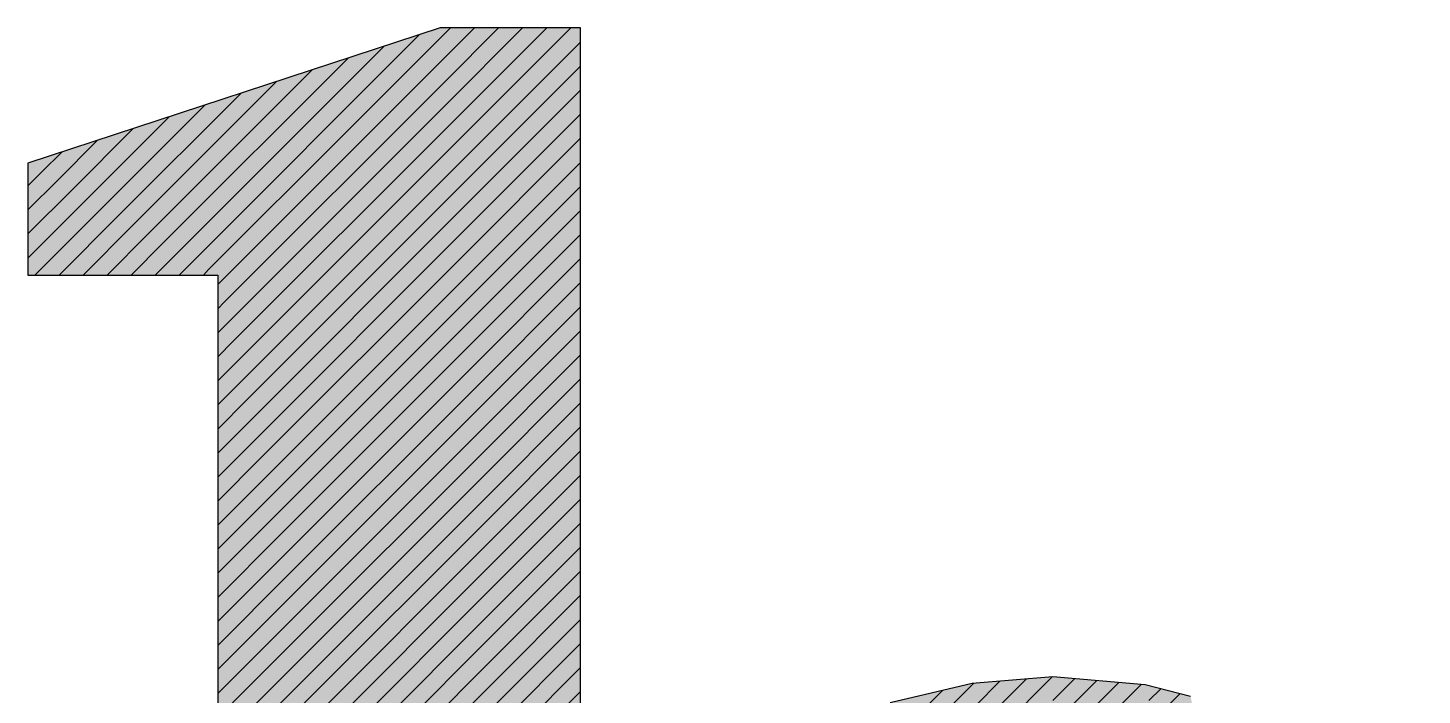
# Model space of a CAD drawing. Extents: x -15895 to 12929, y -2522 to 15173.
# Drawn here: x -8913.91 to -8893.42, y 11101.75 to 11111.56 of the extents above; entities that cross this region are included whole.
import ezdxf

# ---------------------------------------------------------------- set-up
doc = ezdxf.new("R2010")
doc.units = 0
doc.layers.add('MTH-CARIMBO-TXT1', color=1, linetype='Continuous')

msp = doc.modelspace()

# ---------------------------------------------------------------- linework, layer by layer
at = {"layer": 'MTH-CARIMBO-TXT1', "linetype": 'Continuous'}
for p, q in [((-8907.841, 11111.42), (-8907.701, 11111.56)), ((-8907.816, 11111.092), (-8907.348, 11111.56)), ((-8907.79, 11110.764), (-8906.994, 11111.56)), ((-8907.765, 11110.436), (-8906.641, 11111.56)), ((-8907.739, 11110.108), (-8906.287, 11111.56)), ((-8907.713, 11109.78), (-8905.933, 11111.56)), ((-8911.7, 11108.269), (-8908.68, 11111.289)), ((-8911.477, 11108.138), (-8908.154, 11111.461)), ((-8909.213, 11110.049), (-8907.841, 11111.42)), ((-8907.688, 11109.452), (-8905.788, 11111.352)), ((-8911.922, 11108.4), (-8909.206, 11111.116)), ((-8911.094, 11107.814), (-8907.816, 11111.092)), ((-8912.144, 11108.531), (-8909.732, 11110.944)), ((-8907.662, 11109.124), (-8905.788, 11110.999)), ((-8912.367, 11108.662), (-8910.258, 11110.771)), ((-8911.027, 11107.527), (-8907.79, 11110.764)), ((-8912.589, 11108.793), (-8910.784, 11110.598)), ((-8907.637, 11108.796), (-8905.788, 11110.645)), ((-8913.034, 11109.055), (-8911.837, 11110.253)), ((-8912.812, 11108.924), (-8911.311, 11110.426)), ((-8910.96, 11107.24), (-8907.765, 11110.436)), ((-8907.611, 11108.468), (-8905.788, 11110.292)), ((-8913.257, 11109.186), (-8912.363, 11110.08)), ((-8911.255, 11108.007), (-8909.213, 11110.049)), ((-8910.893, 11106.954), (-8907.739, 11110.108)), ((-8913.479, 11109.317), (-8912.889, 11109.908)), ((-8907.585, 11108.14), (-8905.788, 11109.938)), ((-8913.702, 11109.449), (-8913.415, 11109.735)), ((-8910.826, 11106.667), (-8907.713, 11109.78)), ((-8913.912, 11109.239), (-8913.702, 11109.449)), ((-8910.759, 11106.381), (-8907.688, 11109.452)), ((-8907.56, 11107.812), (-8905.788, 11109.584)), ((-8913.912, 11108.885), (-8913.479, 11109.317)), ((-8907.534, 11107.485), (-8905.788, 11109.231)), ((-8913.912, 11108.531), (-8913.257, 11109.186)), ((-8913.912, 11108.178), (-8913.034, 11109.055)), ((-8910.692, 11106.094), (-8907.662, 11109.124)), ((-8913.808, 11107.928), (-8912.812, 11108.924)), ((-8907.509, 11107.157), (-8905.788, 11108.877)), ((-8913.454, 11107.928), (-8912.589, 11108.793)), ((-8913.101, 11107.928), (-8912.367, 11108.662)), ((-8910.626, 11105.807), (-8907.637, 11108.796)), ((-8912.747, 11107.928), (-8912.144, 11108.531)), ((-8912.394, 11107.928), (-8911.922, 11108.4)), ((-8910.559, 11105.521), (-8907.611, 11108.468)), ((-8907.483, 11106.829), (-8905.788, 11108.524)), ((-8912.04, 11107.928), (-8911.7, 11108.269)), ((-8911.687, 11107.928), (-8911.477, 11108.138)), ((-8911.333, 11107.928), (-8911.255, 11108.007)), ((-8910.492, 11105.234), (-8907.585, 11108.14)), ((-8907.457, 11106.501), (-8905.788, 11108.17)), ((-8911.121, 11107.787), (-8911.094, 11107.814)), ((-8910.425, 11104.948), (-8907.56, 11107.812)), ((-8907.432, 11106.173), (-8905.788, 11107.817)), ((-8911.121, 11107.433), (-8911.027, 11107.527)), ((-8910.358, 11104.661), (-8907.534, 11107.485)), ((-8907.406, 11105.845), (-8905.788, 11107.463)), ((-8911.121, 11107.08), (-8910.96, 11107.24)), ((-8910.291, 11104.375), (-8907.509, 11107.157)), ((-8907.381, 11105.517), (-8905.788, 11107.11)), ((-8911.121, 11106.726), (-8910.893, 11106.954)), ((-8910.224, 11104.088), (-8907.483, 11106.829)), ((-8911.121, 11106.373), (-8910.826, 11106.667)), ((-8907.355, 11105.189), (-8905.788, 11106.756)), ((-8911.121, 11106.019), (-8910.759, 11106.381)), ((-8910.157, 11103.801), (-8907.457, 11106.501)), ((-8907.33, 11104.861), (-8905.788, 11106.403)), ((-8910.09, 11103.515), (-8907.432, 11106.173)), ((-8911.121, 11105.665), (-8910.692, 11106.094)), ((-8907.304, 11104.533), (-8905.788, 11106.049)), ((-8911.121, 11105.312), (-8910.626, 11105.807)), ((-8910.023, 11103.228), (-8907.406, 11105.845)), ((-8907.278, 11104.205), (-8905.788, 11105.695)), ((-8911.121, 11104.958), (-8910.559, 11105.521)), ((-8909.956, 11102.942), (-8907.381, 11105.517)), ((-8907.253, 11103.877), (-8905.788, 11105.342)), ((-8911.121, 11104.605), (-8910.492, 11105.234)), ((-8909.889, 11102.655), (-8907.355, 11105.189)), ((-8911.121, 11104.251), (-8910.425, 11104.948)), ((-8907.227, 11103.549), (-8905.788, 11104.988)), ((-8909.822, 11102.368), (-8907.33, 11104.861)), ((-8911.121, 11103.898), (-8910.358, 11104.661)), ((-8909.755, 11102.082), (-8907.304, 11104.533)), ((-8907.202, 11103.221), (-8905.788, 11104.635)), ((-8911.121, 11103.544), (-8910.291, 11104.375)), ((-8909.688, 11101.795), (-8907.278, 11104.205)), ((-8907.176, 11102.893), (-8905.788, 11104.281)), ((-8911.121, 11103.191), (-8910.224, 11104.088)), ((-8907.15, 11102.565), (-8905.788, 11103.928)), ((-8911.121, 11102.837), (-8910.157, 11103.801)), ((-8909.621, 11101.509), (-8907.253, 11103.877)), ((-8911.121, 11102.484), (-8910.09, 11103.515)), ((-8909.554, 11101.222), (-8907.227, 11103.549)), ((-8907.125, 11102.237), (-8905.788, 11103.574)), ((-8911.121, 11102.13), (-8910.023, 11103.228)), ((-8909.487, 11100.936), (-8907.202, 11103.221)), ((-8907.099, 11101.909), (-8905.788, 11103.221)), ((-8911.121, 11101.776), (-8909.956, 11102.942)), ((-8909.42, 11100.649), (-8907.176, 11102.893)), ((-8907.074, 11101.581), (-8905.788, 11102.867)), ((-8911.121, 11101.423), (-8909.889, 11102.655)), ((-8909.353, 11100.362), (-8907.15, 11102.565)), ((-8907.048, 11101.253), (-8905.788, 11102.513)), ((-8911.121, 11101.069), (-8909.822, 11102.368)), ((-8911.121, 11100.716), (-8909.755, 11102.082)), ((-8909.286, 11100.076), (-8907.125, 11102.237)), ((-8907.022, 11100.925), (-8905.788, 11102.16)), ((-8909.219, 11099.789), (-8907.099, 11101.909)), ((-8901.047, 11100.89), (-8900.036, 11101.902)), ((-8900.031, 11101.906), (-8900.009, 11101.928)), ((-8899.986, 11101.597), (-8899.625, 11101.959)), ((-8899.942, 11101.289), (-8899.24, 11101.99)), ((-8899.897, 11100.98), (-8898.856, 11102.021)), ((-8898.848, 11101.675), (-8898.529, 11101.995)), ((-8898.847, 11101.323), (-8898.203, 11101.967)), ((-8898.846, 11100.97), (-8897.877, 11101.939)), ((-8898.845, 11100.618), (-8897.551, 11101.912)), ((-8897.435, 11101.674), (-8897.261, 11101.848)), ((-8911.121, 11100.362), (-8909.688, 11101.795)), ((-8906.997, 11100.597), (-8905.788, 11101.806)), ((-8901.119, 11101.172), (-8900.468, 11101.823)), ((-8897.366, 11101.389), (-8896.98, 11101.775))]:
    msp.add_line(p, q, dxfattribs=at)
for points in [[(-8905.788, 11111.56), (-8907.852, 11111.56), (-8913.912, 11109.572), (-8913.912, 11107.928), (-8911.121, 11107.928), (-8911.121, 11085.104)], [(-8905.788, 11099.575), (-8905.788, 11111.56)], [(-8896.823, 11101.735), (-8897.492, 11101.907), (-8898.849, 11102.022), (-8900.034, 11101.926), (-8901.238, 11101.639)]]:
    msp.add_lwpolyline(points, dxfattribs=at)
for points in [[(-8907.852, 11111.56), (-8913.912, 11109.572), (-8911.121, 11107.928)], [(-8905.788, 11085.104), (-8907.852, 11111.56), (-8911.121, 11107.928)], [(-8905.788, 11111.56), (-8907.852, 11111.56), (-8905.788, 11085.104)], [(-8905.788, 11099.575), (-8905.788, 11111.56), (-8905.788, 11097.874)], [(-8905.788, 11097.874), (-8905.788, 11111.56), (-8905.788, 11085.104)], [(-8911.121, 11107.928), (-8913.912, 11109.572), (-8913.912, 11107.928)], [(-8911.121, 11085.104), (-8905.788, 11085.104), (-8911.121, 11107.928)], [(-8901.238, 11101.639), (-8900.302, 11097.969), (-8900.034, 11101.926)], [(-8900.302, 11097.969), (-8900.187, 11097.874), (-8900.034, 11101.926)], [(-8900.187, 11097.874), (-8899.308, 11096.918), (-8900.034, 11101.926)], [(-8899.308, 11096.918), (-8898.849, 11102.022), (-8900.034, 11101.926)], [(-8899.269, 11096.86), (-8898.849, 11102.022), (-8899.308, 11096.918)], [(-8898.83, 11095.618), (-8898.849, 11102.022), (-8899.269, 11096.86)], [(-8898.83, 11095.618), (-8897.492, 11101.907), (-8898.849, 11102.022)], [(-8898.734, 11094.452), (-8897.492, 11101.907), (-8898.83, 11095.618)], [(-8898.734, 11094.452), (-8893.42, 11085.104), (-8897.492, 11101.907)], [(-8893.42, 11085.104), (-8896.823, 11101.735), (-8897.492, 11101.907)]]:
    msp.add_solid(points, dxfattribs=at)

doc.saveas('drawing.dxf')
